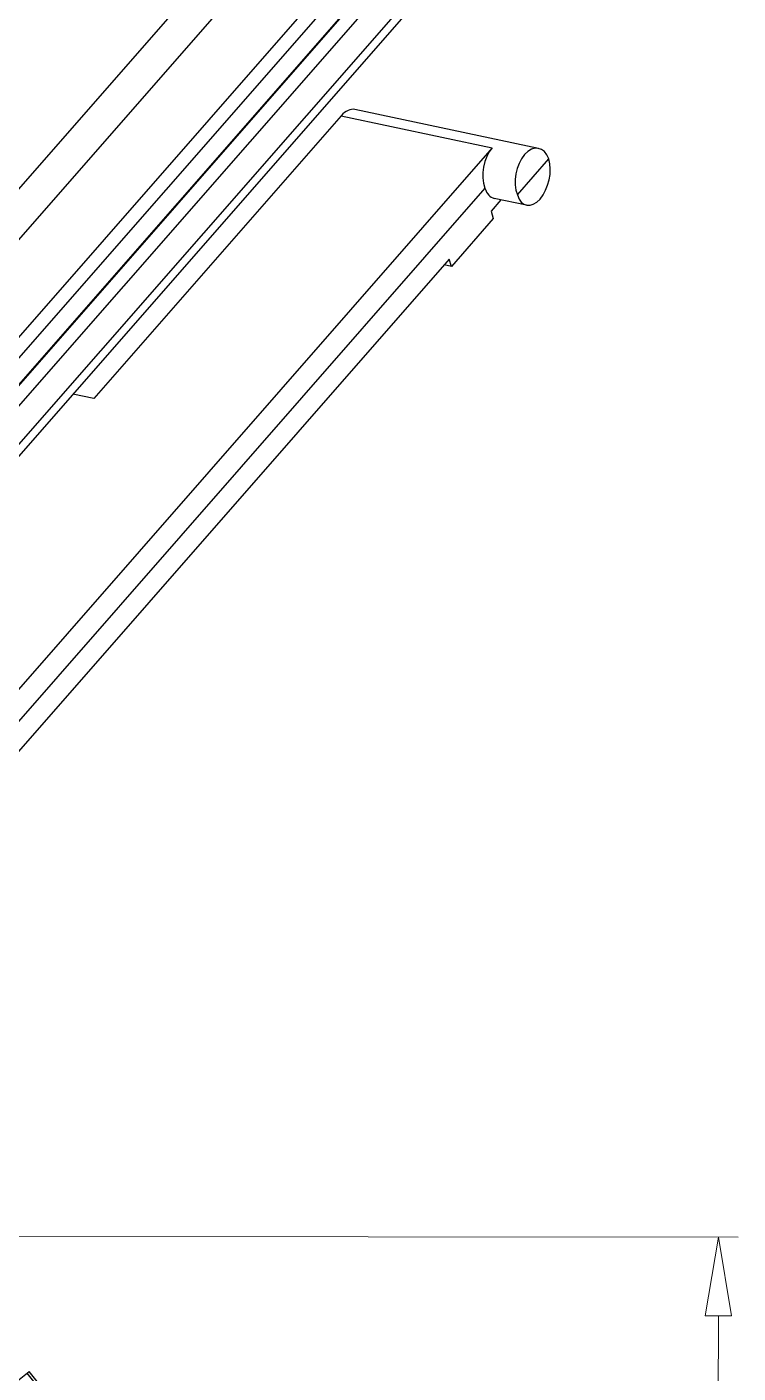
# Model space of a CAD drawing. Header units: millimetres. Extents: x 1786 to 4177, y -2705 to -1639.
# Drawn here: x 3538.3 to 3569.5, y -1817.8 to -1758.7 of the extents above; entities that cross this region are included whole.
import ezdxf

# ---------------------------------------------------------------- set-up
doc = ezdxf.new("R2010")
doc.units = ezdxf.units.MM
doc.layers.add('dim', color=3, linetype='Continuous', lineweight=9)
doc.styles.add('FFS', font='', dxfattribs={"width": 0.85})
doc.styles.get('FFS').set_extended_font_data('FangSong_GB2312')
doc.dimstyles.new('YanXiu', dxfattribs={"dimtxt": 2.5, "dimasz": 2.2, "dimexe": 1, "dimexo": 0.6, "dimgap": 0.66, "dimtad": 0, "dimzin": 9, "dimdsep": 46, "dimtxsty": 'FFS', "dimblk": 'CLOSEDBLANK', "dimcen": 0, "dimclrd": 256, "dimclre": 131, "dimclrt": 42, "dimazin": 2, "dimtfac": 1, "dimtofl": 0, "dimtmove": 0, "dimatfit": 3, "dimldrblk": 'CLOSEDBLANK', "dimfxl": 1, "dimlwd": 5, "dimlwe": 5, "dimarcsym": 0})

# ---------------------------------------------------------------- blocks, each defined once
blk = doc.blocks.new('*u138')
at = {"color": 7, "linetype": 'Continuous'}
for p, q in [((7.448, -55.816, 0), (64.502, 9.389, 0)), ((65.283, 9.223, 0), (8.229, -55.981, 0)), ((9.293, -56.207, 0), (66.347, 8.998, 0)), ((10.07, -56.372, 0), (67.124, 8.833, 0)), ((65.649, 8.259, 0), (8.595, -56.945, 0)), ((67.258, 7.027, 0), (10.205, -58.178, 0)), ((66.955, 6.059, 0), (9.902, -59.146, 0)), ((54.129, 2.605, 0), (5.977, -52.427, 0)), ((50.339, 0.883, 0), (5.33, -50.557, 0)), ((48.388, -16.63, 0), (35.591, -31.256, 0)), ((48.388, -16.63, 0), (56.191, -18.285, 0)), ((58.585, -18.323, 0), (49.084, -16.308, 0)), ((56.191, -18.285, 0), (12.3, -68.446, 0)), ((57.488, -20.728, 0), (59.118, -18.865, 0)), ((55.815, -20.373, 0), (12.169, -70.255, 0)), ((56.639, -20.977, 0), (56.129, -21.561, 0)), ((56.129, -21.561, 0), (56.243, -21.946, 0)), ((57.963, -21.258, 0), (56.29, -20.903, 0)), ((56.243, -21.946, 0), (54.079, -24.419, 0)), ((53.955, -24.045, 0), (12.567, -71.346, 0)), ((54.079, -24.419, 0), (53.698, -24.338, 0)), ((54.079, -24.419, 0), (53.955, -24.045, 0)), ((35.591, -31.256, 0), (34.506, -31.026, 0))]:
    blk.add_line(p, q, dxfattribs=at)
for centre, major_axis, ratio, start_param, end_param in [((48.744, -17.769, 0), (0.353, 1.458), 0.559677, 0.016162, 0.8202), ((56.63, -19.442, 0), (0.266, 1.477), 0.600588, 7.068769, 8.639565), ((58.303, -19.797, 0), (0.266, 1.477), 0.600588, 5.497973, 8.639565), ((58.303, -19.797, 0), (0.353, 1.458), 0.559677, -3.892189, -0.750597), ((56.63, -19.442, 0), (0.353, 1.458), 0.559677, -3.892189, -3.125694)]:
    blk.add_ellipse(centre, major_axis=major_axis, ratio=ratio, start_param=start_param, end_param=end_param, dxfattribs=at)
blk = doc.blocks.new('_ClosedBlank')
at = {"color": 0, "linetype": 'ByBlock', "lineweight": -2}
for p, q in [((-1, 0.167), (0, 0)), ((-1, 0.167), (-1, -0.167)), ((0, 0), (-1, -0.167))]:
    blk.add_line(p, q, dxfattribs=at)
blk = doc.blocks.new('*D206')
at = {"layer": 'Defpoints', "color": 0, "transparency": 16777216}
for p in [(30.971, 101.5, 0), (80.14, 101.457), (76.557, -0.121, 0)]:
    blk.add_point(p, dxfattribs=at)
at = {"layer": 'dim', "color": 131, "lineweight": 5, "transparency": 16777216}
for p, q in [((32.17, 101.499), (81.339, 101.456)), ((77.757, -0.122), (81.25, -0.125))]:
    blk.add_line(p, q, dxfattribs=at)
at = {"layer": 'dim', "lineweight": 5, "transparency": 16777216}
for p, q in [((80.136, 96.657), (80.105, 61.762)), ((80.055, 4.676), (80.086, 39.57))]:
    blk.add_line(p, q, dxfattribs=at)
at = {"layer": 'dim', "lineweight": 5, "transparency": 16777216, "xscale": 4.800000000000001, "yscale": 4.800000000000001, "zscale": 4.800000000000001}
for p, rotation in [((80.14, 101.457), 89.94977297975282), ((80.051, -0.124), 269.9497729797528)]:
    blk.add_blockref('_ClosedBlank', p, dxfattribs=dict(at, rotation=rotation))
at = {"layer": 'dim', "color": 42, "transparency": 16777216, "insert": (80.095, 50.666), "char_height": 6, "attachment_point": 5, "rotation": 89.94977, "style": 'FFS'}
blk.add_mtext('101.58', dxfattribs=at)
blk = doc.blocks.new('u145')
at = {"color": 7, "linetype": 'Continuous'}
for p, q in [((33.764, 89.823), (38.074, 93.264)), ((43.674, 86.006), (37.955, 93.169)), ((42.441, 87.794), (38.074, 93.264))]:
    blk.add_line(p, q, dxfattribs=at)
at = {"layer": 'dim'}
dim = blk.add_linear_dim(base=(80.14, 101.457, 0), p1=(76.557, -0.121), p2=(30.97, 101.5), angle=89.94977, dimstyle='YanXiu', override={"dimtxt": 6, "dimasz": 4.8, "dimexe": 1.1994, "dimexo": 1.1994, "dimgap": 1.1994, "dimzin": 8}, dxfattribs=at)
dim.commit()
dim.dimension.update_dxf_attribs({"geometry": '*D206', "text_midpoint": (80.095, 50.666, 0)})

msp = doc.modelspace()

# ---------------------------------------------------------------- block references
for name, p, xscale, yscale, zscale in [('*u138', (3510.972, -1748.465), 0.849999999999909, 0.849999999999909, 0.849999999999909), ('u145', (3510.972, -1884.93), 0.7200000000002547, 0.7200000000002547, 0.7200000000002547)]:
    msp.add_blockref(name, p, dxfattribs=dict(xscale=xscale, yscale=yscale, zscale=zscale))

doc.saveas('drawing.dxf')
